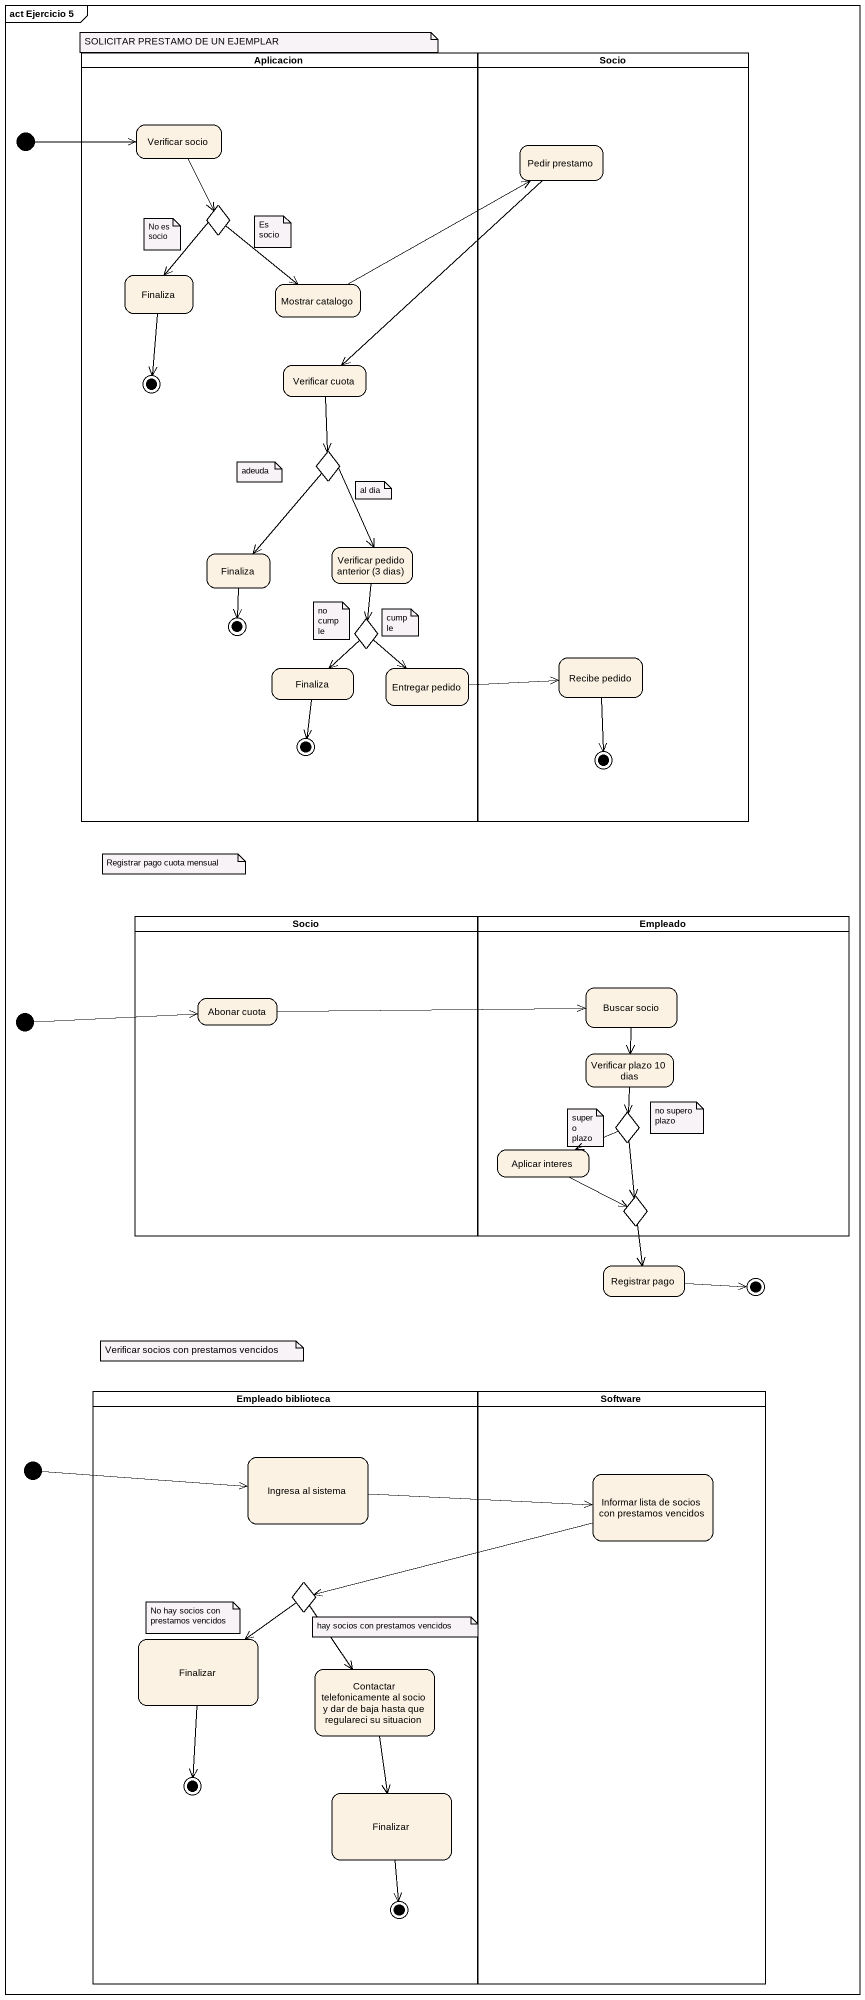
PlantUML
@startuml
mainframe act Ejercicio 5
hide empty description
state Aplicacion <<partition>> {
  state "Verificar socio" as Verificar_socio
  state choice1 <<choice>>
  state Finaliza
  state "Mostrar catalogo" as Mostrar_catalogo
  state final1 <<end>>
  state "Verificar cuota" as Verificar_cuota
  state choice2 <<choice>>
  state "Finaliza" as Finaliza_2
  state "Verificar pedido anterior (3 dias)" as Verificar_pedido_anterior_3
  state final2 <<end>>
  state choice3 <<choice>>
  state "Finaliza" as Finaliza_3
  state "Entregar pedido" as Entregar_pedido
  state final3 <<end>>
}
state Socio <<partition>> {
  state "Pedir prestamo" as Pedir_prestamo
  state "Recibe pedido" as Recibe_pedido
  Recibe_pedido --> [*]
}
state initial1 <<start>>
state "Socio" as Socio_2 <<partition>> {
  state "Abonar cuota" as Abonar_cuota
}
state Empleado <<partition>> {
  state "Buscar socio" as Buscar_socio
  state "Verificar plazo 10 dias" as Verificar_plazo_10_dias
  state choice4 <<choice>>
  state "Aplicar interes" as Aplicar_interes
  state choice5 <<choice>>
}
state initial2 <<start>>
state "Registrar pago" as Registrar_pago
state "Empleado biblioteca" as Empleado_biblioteca <<partition>> {
  state "Ingresa al sistema" as Ingresa_al_sistema
  state choice6 <<choice>>
  state Finalizar
  state "Contactar telefonicamente al socio y dar de baja hasta que regulareci su situacion" as Contactar_telefonicamente
  state final6 <<end>>
  state "Finalizar" as Finalizar_2
  state final7 <<end>>
}
state Software <<partition>> {
  state "Informar lista de socios con prestamos vencidos" as Informar_lista_de_socios
}
state initial3 <<start>>
initial1 -right-> Verificar_socio
Verificar_socio --> choice1
Pedir_prestamo --> Verificar_cuota
choice1 --> Finaliza
choice1 --> Mostrar_catalogo
Finaliza --> final1
Mostrar_catalogo -right-> Pedir_prestamo
Verificar_cuota --> choice2
choice2 --> Finaliza_2
choice2 --> Verificar_pedido_anterior_3
Finaliza_2 --> final2
Verificar_pedido_anterior_3 --> choice3
choice3 --> Finaliza_3
choice3 --> Entregar_pedido
Finaliza_3 --> final3
Entregar_pedido -right-> Recibe_pedido
Abonar_cuota -right-> Buscar_socio
Buscar_socio --> Verificar_plazo_10_dias
initial2 -right-> Abonar_cuota
Verificar_plazo_10_dias --> choice4
choice4 -left-> Aplicar_interes
choice4 --> choice5
Aplicar_interes -right-> choice5
choice5 --> Registrar_pago
initial3 -right-> Ingresa_al_sistema
Ingresa_al_sistema -right-> Informar_lista_de_socios
Informar_lista_de_socios -left-> choice6
choice6 --> Finalizar
choice6 --> Contactar_telefonicamente
Finalizar --> final6
Contactar_telefonicamente --> Finalizar_2
Finalizar_2 --> final7
Registrar_pago -right-> [*]
note as N1
  SOLICITAR PRESTAMO DE UN EJEMPLAR
end note
note as N2
  No es socio
end note
note as N3
  Es socio
end note
note as N4
  adeuda
end note
note as N5
  al dia
end note
note as N6
  no cumple
end note
note as N7
  cumple
end note
note as N8
  Registrar pago cuota mensual
end note
note as N9
  supero plazo
end note
note as N10
  no supero plazo
end note
note as N11
  Verificar socios con prestamos vencidos
end note
note as N12
  No hay socios con prestamos vencidos
end note
note as N13
  hay socios con prestamos vencidos
end note
@enduml
